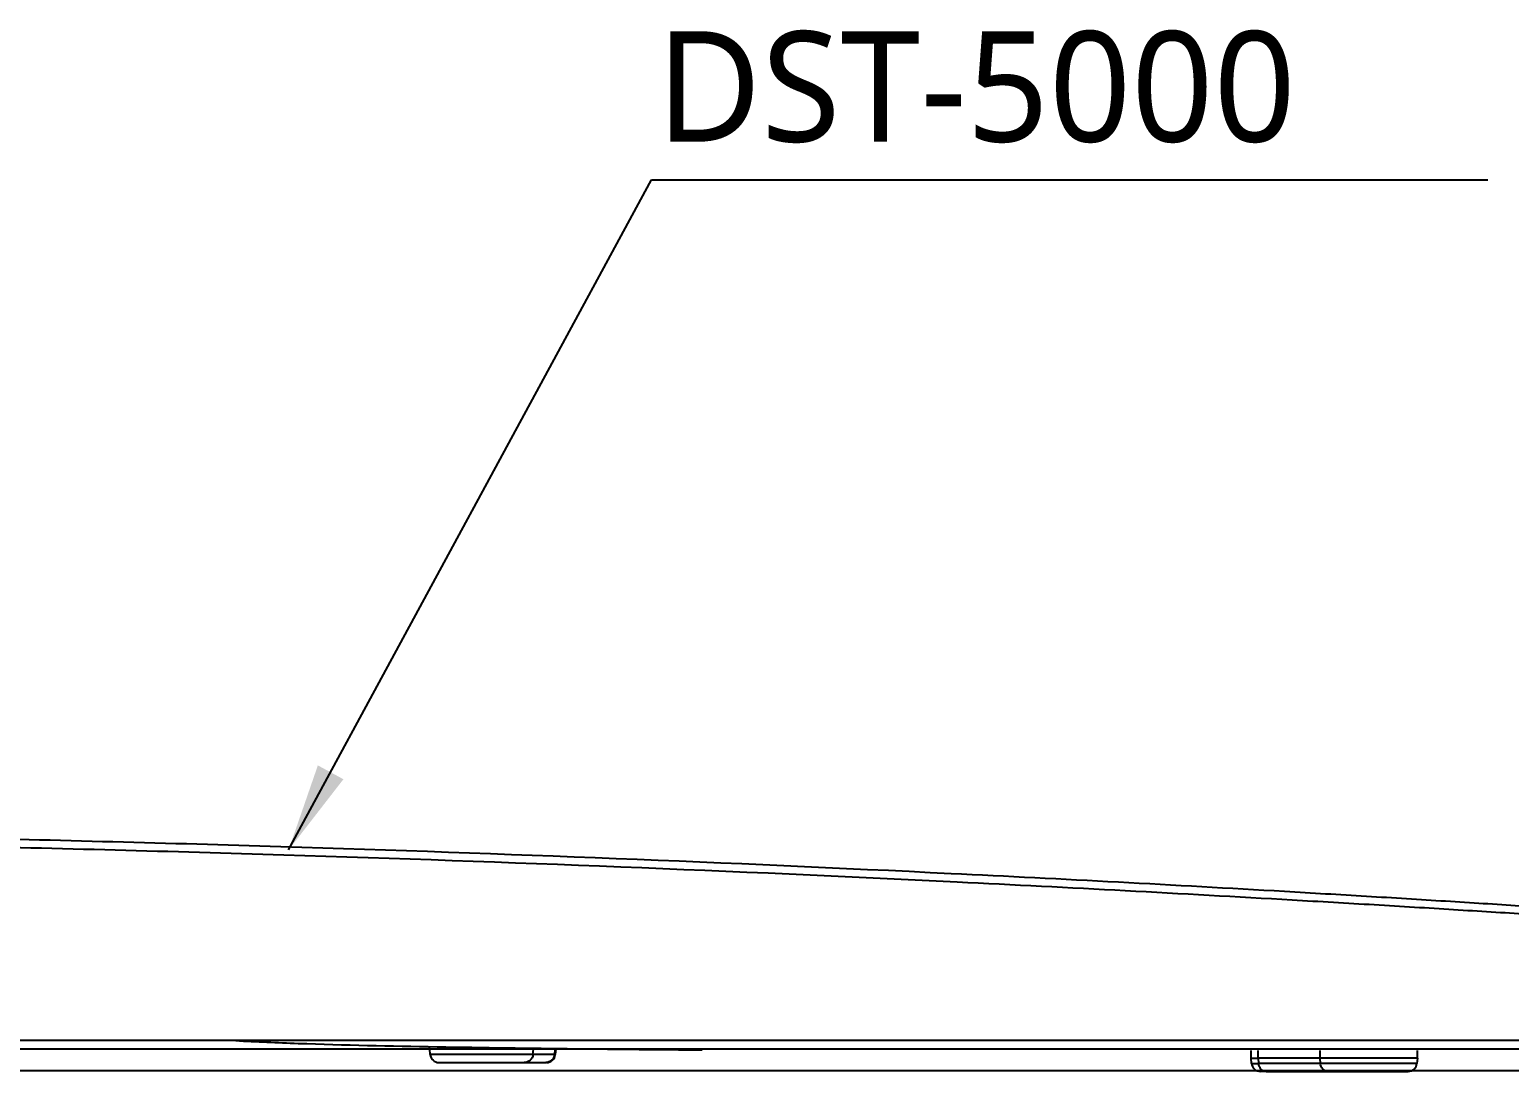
# Model space of a CAD drawing. Extents: x -37 to 6627, y -242 to 2286.
# Drawn here: x 364.6 to 699.6, y 311.7 to 547.6 of the extents above; entities that cross this region are included whole.
import ezdxf

# ---------------------------------------------------------------- set-up
doc = ezdxf.new("R2010")
doc.units = 0
doc.header["$LTSCALE"] = 20
doc.header["$MEASUREMENT"] = 0
for name, color, linetype in [('1', 1, 'CONTINUOUS'), ('2', 2, 'CONTINUOUS'), ('3', 3, 'CONTINUOUS')]:
    doc.layers.add(name, color=color, linetype=linetype)
doc.styles.add('ROMANS', font='NanumGothic.ttf')
doc.styles.get("Standard").update_dxf_attribs({"font": 'NanumGothic.ttf'})
doc.dimstyles.get("Standard").update_dxf_attribs({"dimtxt": 2.5, "dimasz": 2, "dimexe": 2, "dimexo": 1, "dimgap": 1.5, "dimtad": 1, "dimdec": 0, "dimlfac": 10, "dimrnd": 0.5, "dimzin": 0, "dimdsep": 46, "dimtxsty": 'Standard', "dimcen": 0, "dimclrt": 2, "dimadec": 0, "dimazin": 0, "dimtfac": 1, "dimtdec": 0, "dimtmove": 0, "dimatfit": 3, "dimfxl": 0, "dimtolj": 1, "dimtzin": 0, "dimarcsym": 0})

msp = doc.modelspace()

# ---------------------------------------------------------------- linework, layer by layer
at = {"layer": '1', "color": 7, "linetype": 'Continuous'}
for p, q in [((455.13173, 316.70867), (455.13173, 317.31974)), ((455.30945, 315.53436), (455.20671, 316.70867)), ((478.57593, 315.53436), (455.30945, 315.53436)), ((478.57593, 315.53436), (478.67711, 316.70867)), ((483.43808, 315.53436), (478.57593, 315.53436)), ((483.6131, 316.70867), (478.75095, 316.70867)), ((483.53926, 316.70867), (483.43808, 315.53436)), ((483.43808, 315.53436), (483.61617, 315.53436)), ((483.71891, 316.70867), (483.61617, 315.53436)), ((641.17048, 314.70867), (641.17048, 316.45863)), ((642.75138, 314.70867), (642.75138, 316.45863)), ((656.75138, 314.70867), (656.75138, 316.45863)), ((678.77048, 316.45863), (678.77048, 314.70867)), ((457.30184, 313.70867), (476.61381, 313.70867)), ((476.61381, 313.70867), (481.47596, 313.70867)), ((481.62378, 313.70867), (481.47596, 313.70867)), ((641.2482, 313.53436), (641.14546, 314.70867)), ((641.14546, 314.70867), (642.72971, 314.70867)), ((641.2482, 313.53436), (642.81868, 313.53436)), ((642.72971, 314.70867), (642.81868, 313.53436)), ((656.72971, 314.70867), (642.72971, 314.70867)), ((656.81868, 313.53436), (642.81868, 313.53436)), ((644.54414, 311.70867), (643.24058, 311.70867)), ((644.54414, 311.70867), (658.54414, 311.70867)), ((678.7955, 314.70867), (656.72971, 314.70867)), ((656.72971, 314.70867), (656.81868, 313.53436)), ((678.69276, 313.53436), (656.81868, 313.53436)), ((658.54414, 311.70867), (676.70037, 311.70867)), ((678.7955, 314.70867), (678.69276, 313.53436))]:
    msp.add_line(p, q, dxfattribs=at)
for centre, start, end in [((457.30184, 315.70867), 185, 270), ((481.62378, 315.70867), 270, 355), ((643.24058, 313.70867), 185, 270), ((676.70037, 313.70867), 270, 355)]:
    msp.add_arc(centre, 2, start, end, dxfattribs=at)
at = {"layer": '1', "color": 7, "linetype": 'Continuous', "extrusion": (0, 0, -1)}
for centre, major_axis, ratio, start_param, end_param in [((476.61381, 315.70867), (0, -2), 0.984807753, 4.799655443, 6.283185307), ((481.47596, 315.70867), (0, 2), 0.984807753, 1.658062789, 3.141592654), ((644.54414, 313.70867), (0, 2), 0.866025404, 3.141592654, 4.625122518), ((658.54414, 313.70867), (0, 2), 0.866025404, 3.141592654, 4.625122518)]:
    msp.add_ellipse(centre, major_axis=major_axis, ratio=ratio, start_param=start_param, end_param=end_param, dxfattribs=at)
at = {"layer": '1', "color": 7, "linetype": 'Continuous'}
for points, knots in [([(269.53385, 365.99431), (294.86355, 365.66372), (320.19047, 365.21885), (370.83877, 364.10057), (396.16047, 363.42715), (472.11394, 361.06418), (522.72516, 359.03186), (585.88061, 355.92587), (598.50608, 355.27641), (623.72172, 353.92246), (636.29994, 353.21845), (654.94289, 352.13375), (661.1203, 351.7674), (673.37483, 351.0273), (679.38557, 350.6575), (690.97065, 349.93302), (696.5707, 349.57678), (707.31636, 348.88327), (712.43549, 348.54762), (721.80563, 347.92589), (726.13322, 347.63474), (733.7072, 347.12059), (736.95427, 346.89767), (742.47228, 346.51662), (744.75104, 346.35795), (748.46655, 346.09831), (749.90775, 345.99705), (756.27552, 345.54859), (758.86094, 345.36298), (758.86075, 345.36299)], [0, 0, 0, 0, 0.125, 0.125, 0.25, 0.25, 0.5, 0.5, 0.5625, 0.5625, 0.625, 0.625, 0.65625, 0.65625, 0.6875, 0.6875, 0.71875, 0.71875, 0.75, 0.75, 0.78125, 0.78125, 0.8125, 0.8125, 0.84375, 0.84375, 0.875, 0.875, 1, 1, 1, 1]), ([(760.71719, 343.43786), (760.71739, 343.43785), (758.10629, 343.62444), (751.69048, 344.07371), (750.23671, 344.17489), (746.49931, 344.43262), (744.21227, 344.58934), (738.68718, 344.96409), (735.44213, 345.18253), (727.88446, 345.68589), (723.565, 345.9709), (714.21332, 346.58036), (709.1105, 346.90936), (698.36318, 347.59249), (692.76199, 347.94377), (681.17264, 348.6594), (675.17193, 349.02443), (662.87521, 349.75962), (656.67592, 350.12406), (637.9644, 351.20496), (625.3352, 351.90991), (600.00759, 353.27138), (587.32326, 353.92645), (523.87556, 357.05506), (473.02991, 359.10176), (396.72329, 361.48072), (371.28384, 362.15892), (320.39999, 363.28465), (294.95527, 363.73215), (269.50774, 364.06428)], [0, 0, 0, 0, 0.125, 0.125, 0.15625, 0.15625, 0.1875, 0.1875, 0.21875, 0.21875, 0.25, 0.25, 0.28125, 0.28125, 0.3125, 0.3125, 0.34375, 0.34375, 0.375, 0.375, 0.4375, 0.4375, 0.5, 0.5, 0.75, 0.75, 0.875, 0.875, 1, 1, 1, 1]), ([(266.28865, 318.78114), (291.9601, 318.78114), (317.63155, 318.78114), (368.97445, 318.78114), (394.64893, 318.78114), (471.65025, 318.78114), (522.94135, 318.78114), (587.00129, 318.78114), (599.81173, 318.78114), (625.3964, 318.78113), (638.15852, 318.78114), (657.08871, 318.78114), (663.39857, 318.78114), (675.66231, 318.78114), (681.63547, 318.78114), (693.2231, 318.78114), (698.83778, 318.78114), (709.63985, 318.78114), (714.75254, 318.78114), (724.10657, 318.78114), (728.38333, 318.78113), (736.07121, 318.78113), (739.35965, 318.78114), (744.93779, 318.78114), (747.23291, 318.78114), (751.02169, 318.78114), (752.49179, 318.78114), (758.96062, 318.78112), (761.57843, 318.78114), (761.57823, 318.78114)], [0, 0, 0, 0, 0.125, 0.125, 0.25, 0.25, 0.5, 0.5, 0.5625, 0.5625, 0.625, 0.625, 0.65625, 0.65625, 0.6875, 0.6875, 0.71875, 0.71875, 0.75, 0.75, 0.78125, 0.78125, 0.8125, 0.8125, 0.84375, 0.84375, 0.875, 0.875, 1, 1, 1, 1]), ([(411.28818, 318.67999), (415.994, 318.4442), (420.70093, 318.23844), (435.88669, 317.67158), (446.36869, 317.46944), (467.33197, 317.1176), (477.81332, 316.96949), (497.82688, 316.73976), (507.35754, 316.65336), (516.88629, 316.58994)], [0, 0, 0, 0, 0.13376083, 0.13376083, 0.431488361, 0.431488361, 0.729215892, 0.729215892, 1, 1, 1, 1]), ([(759.57944, 316.71134), (759.57964, 316.71134), (756.9747, 316.71134), (750.53699, 316.71134), (749.07403, 316.71134), (745.29504, 316.71134), (743.00334, 316.71134), (737.42067, 316.71134), (734.11692, 316.71134), (726.41492, 316.71134), (722.12741, 316.71134), (712.74859, 316.71134), (707.61265, 316.71134), (696.81591, 316.71134), (691.20472, 316.71134), (679.62675, 316.71134), (673.65935, 316.71134), (661.40941, 316.71134), (655.12177, 316.71134), (636.27061, 316.71134), (623.56646, 316.71134), (598.10769, 316.71134), (585.36318, 316.71134), (521.62986, 316.71134), (470.60047, 316.71134), (393.99234, 316.71134), (368.44927, 316.71134), (317.36896, 316.71134), (291.82881, 316.71134), (266.28866, 316.71134)], [0, 0, 0, 0, 0.125, 0.125, 0.15625, 0.15625, 0.1875, 0.1875, 0.21875, 0.21875, 0.25, 0.25, 0.28125, 0.28125, 0.3125, 0.3125, 0.34375, 0.34375, 0.375, 0.375, 0.4375, 0.4375, 0.5, 0.5, 0.75, 0.75, 0.875, 0.875, 1, 1, 1, 1])]:
    msp.add_open_spline(points, degree=3, knots=knots, dxfattribs=at)
at = {"layer": '3', "color": 7}
msp.add_line((752.56168, 311.80157), (159.62138, 311.80157), dxfattribs=at)

# ---------------------------------------------------------------- texts
at = {"layer": '2', "insert": (506.53241, 534.52067), "char_height": 25, "width": 112.9783325, "attachment_point": 4, "style": 'ROMANS'}
msp.add_mtext('DST-5000', dxfattribs=at)

# ---------------------------------------------------------------- leaders
at = {"layer": '3'}
msp.add_leader([(423.24783, 361.83758), (505.40747, 513.55645), (694.77073, 513.55645)], dimstyle='Standard', override={"dimtxt": 25, "dimasz": 20, "dimexe": 10, "dimexo": 5, "dimgap": 10, "dimtad": 0, "dimdec": 4, "dimlfac": 1, "dimzin": 8, "dimclrd": 3, "dimclre": 3, "dimtdec": 4, "dimarcsym": 1}, dxfattribs=at)

doc.saveas('drawing.dxf')
